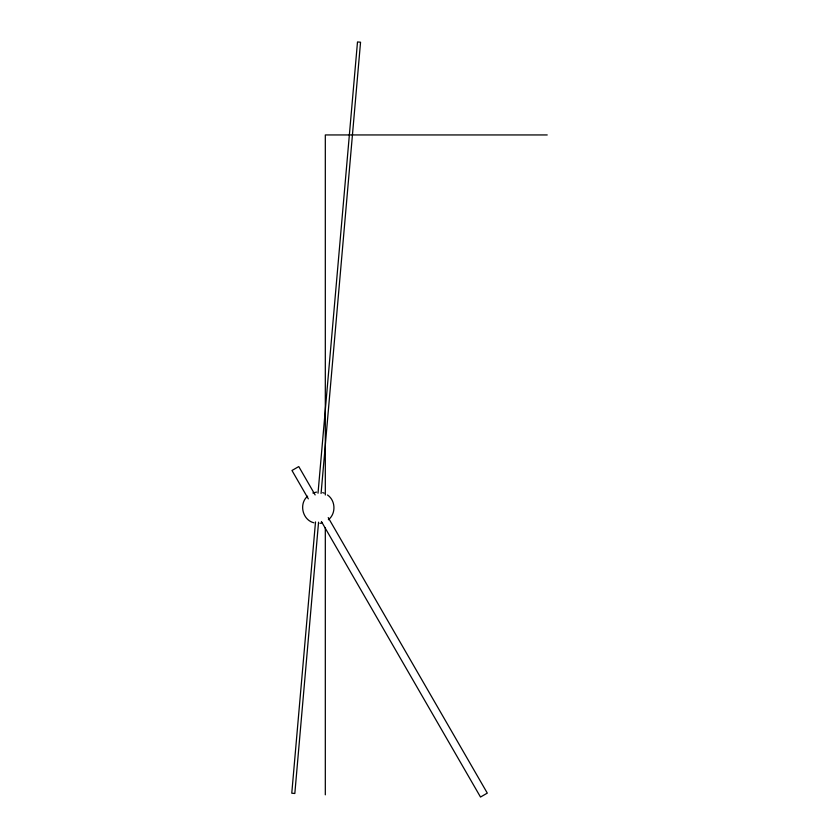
<?xml version="1.0" encoding="UTF-8"?>
<svg xmlns="http://www.w3.org/2000/svg" width="839" height="839" viewBox="0 0 839 839"><rect width="100%" height="100%" fill="white"/><g stroke="black" fill="none" stroke-linecap="round" stroke-linejoin="round"><path stroke-width="1.26" d="M315.506 521.921L291.773 793.212L294.825 793.484L318.558 522.194M318.012 493.227L357.498 41.95L360.55 42.223L321.075 493.5M307.609 496.185C298.642 503.757 302.48 520.033 313.891 522.791M328.385 519.75C336.156 513.678 335.684 500.495 327.504 494.989M312.832 492.975L316.576 492.094M322.27 522.907L319.995 523.326M547.227 134.943L325.312 134.943L325.312 494.989M322.679 492.629L324.137 493.133M315.128 494.916L298.768 466.568L291.972 470.49L308.322 498.848M328.217 517.6L487.302 793.117L480.506 797.05L321.421 521.522M325.312 527.721L325.312 794.816"/></g></svg>
